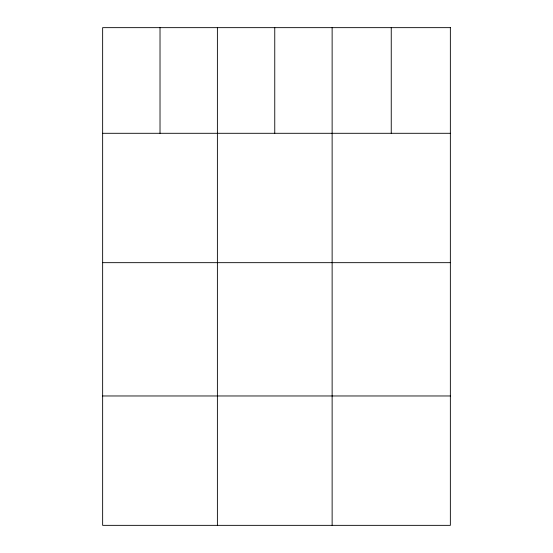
<?xml version="1.0" encoding="UTF-8"?>
<svg xmlns="http://www.w3.org/2000/svg" width="553" height="553" viewBox="0 0 553 553"><rect width="100%" height="100%" fill="white"/><g stroke="black" fill="none" stroke-linecap="round" stroke-linejoin="round"><path stroke-width="0.83" d="M102.644 133.294L450.356 133.294M102.644 262.668L450.356 262.668M102.644 395.969L450.356 395.969M391.248 27.65L391.248 133.294M332.132 27.65L332.132 525.35M274.758 27.65L274.758 133.294M217.391 27.65L217.391 525.35M160.017 27.65L160.017 133.294M450.356 27.65L102.644 27.65L102.644 525.35L450.356 525.35L450.356 27.65"/></g></svg>
